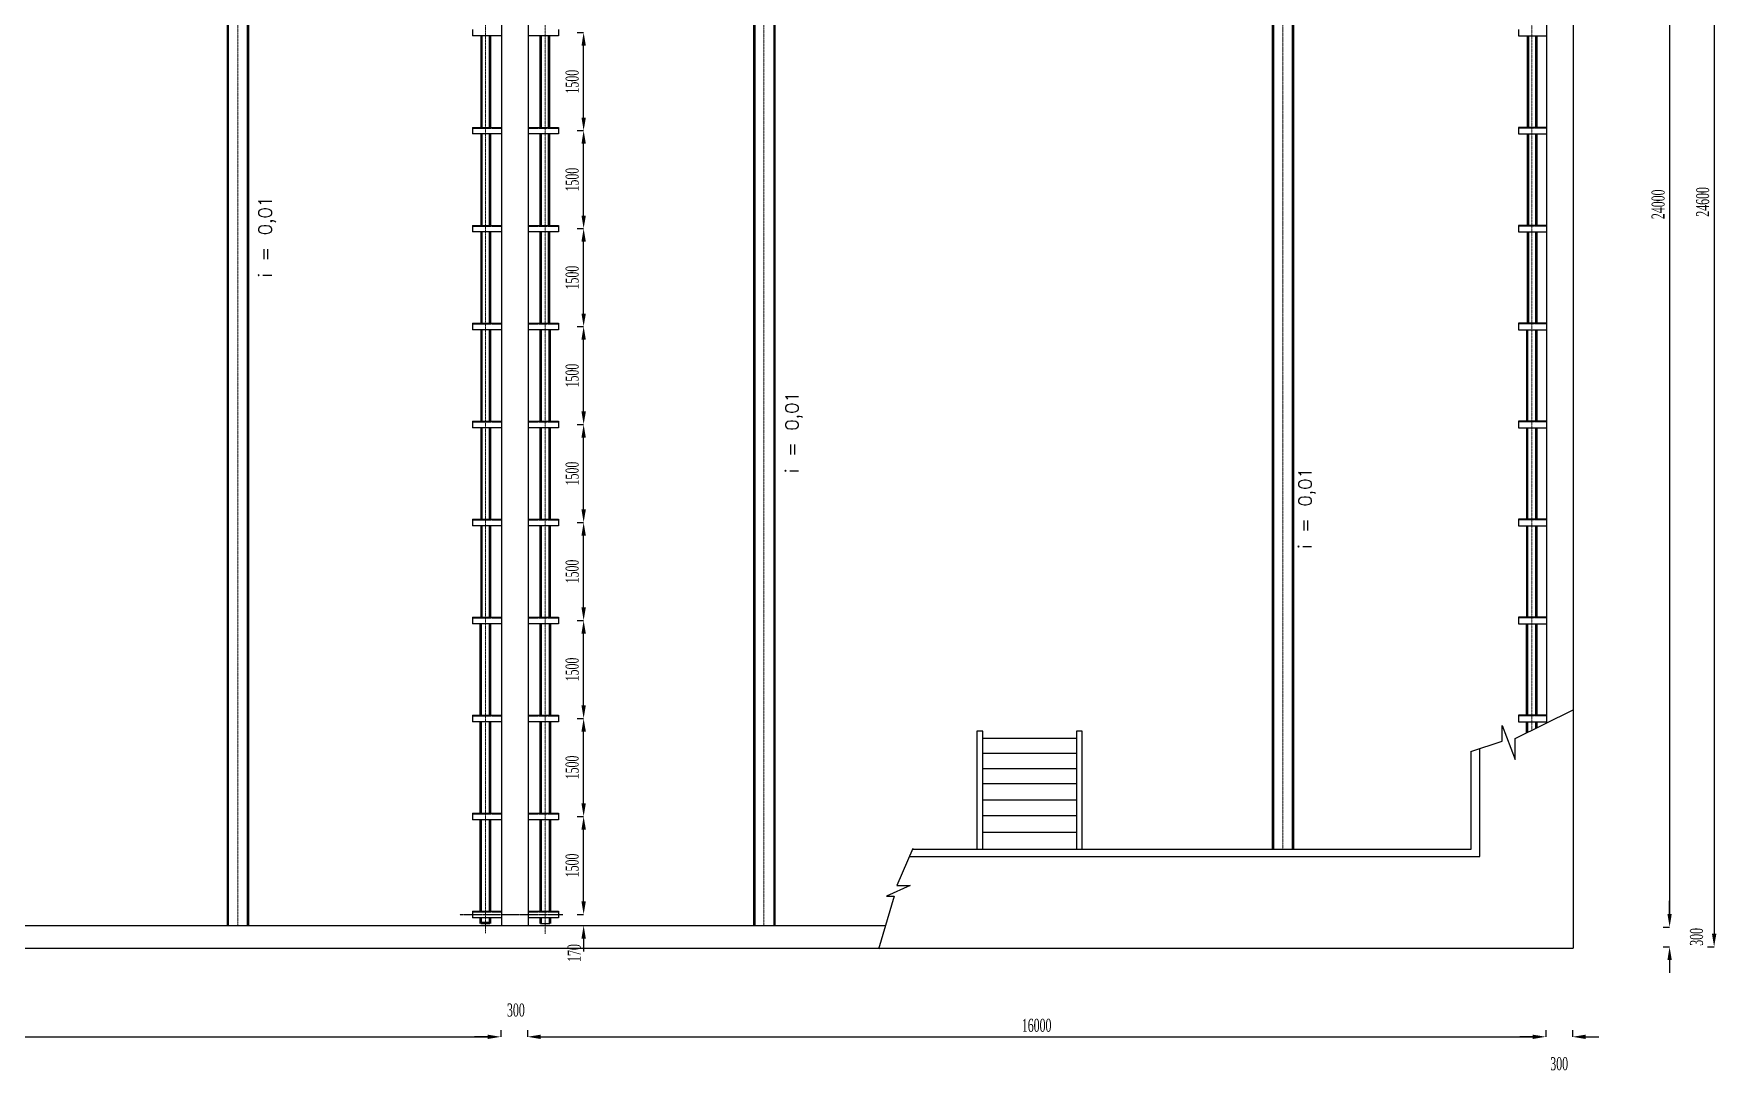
# Model space of a CAD drawing. Header units: millimetres. Extents: x -702765 to 835888, y -645289 to 262.
# Drawn here: x 552862 to 578626, y -388345 to -372442 of the extents above; entities that cross this region are included whole.
import ezdxf
from ezdxf.enums import TextEntityAlignment as Align

# ---------------------------------------------------------------- set-up
doc = ezdxf.new("R2010")
doc.units = ezdxf.units.MM
doc.header["$LTSCALE"] = 0.01
doc.linetypes.add('CENTER', pattern=[2, 1.25, -0.25, 0.25, -0.25])
doc.linetypes.add('HIDDEN', pattern=[9.525, 6.35, -3.175])
doc.layers.add('duong tam', color=6, linetype='CENTER', lineweight=9)
doc.layers.add('HACTH', color=9, linetype='Continuous')
doc.styles.get("Standard").update_dxf_attribs({"font": 'txt.shx', "width": 0.85})
doc.styles.add('TUYEN', font='vntimeh.shx', dxfattribs={"width": 0.6, "height": 200})
doc.dimstyles.new('D2', dxfattribs={"dimtxt": 200, "dimasz": 300, "dimexe": 0.18, "dimexo": 6.25, "dimgap": 50, "dimtad": 1, "dimdec": 0, "dimzin": 12, "dimdsep": 46, "dimtxsty": 'TUYEN', "dimcen": 0.09, "dimdle": 80, "dimclrd": 1, "dimclre": 1, "dimclrt": 2, "dimadec": 0, "dimazin": 0, "dimtfac": 0.000899191, "dimtdec": 0, "dimtofl": 0, "dimtmove": 2, "dimatfit": 3, "dimfxl": 0, "dimtolj": 1, "dimtzin": 12, "dimarcsym": 0})

# ---------------------------------------------------------------- blocks, each defined once
blk = doc.blocks.new('*D312')
at = {"layer": 'Defpoints', "color": 0, "linetype": 'Continuous'}
for p in [(544423, -386825), (560014, -386825), (560014, -387801)]:
    blk.add_point(p, dxfattribs=at)
at = {"layer": 'HACTH', "color": 1, "linetype": 'ByBlock', "lineweight": -2}
for p, q in [((544423, -387701), (544423, -387801)), ((560014, -387701), (560014, -387801)), ((544623, -387801), (559814, -387801))]:
    blk.add_line(p, q, dxfattribs=at)
at = {"layer": 'HACTH', "color": 1, "linetype": 'Continuous'}
for points in [[(544623, -387768), (544623, -387834), (544423, -387801)], [(559814, -387768), (559814, -387834), (560014, -387801)]]:
    blk.add_solid(points, dxfattribs=at)
at = {"layer": 'HACTH', "color": 2, "linetype": 'Continuous', "insert": (552219, -387626), "char_height": 200, "attachment_point": 5, "style": 'TUYEN'}
blk.add_mtext('\\A1;16000', dxfattribs=at)
blk = doc.blocks.new('*D313')
at = {"layer": 'Defpoints', "color": 0, "linetype": 'Continuous'}
for p in [(560014, -386825), (560424, -386825), (560424, -387801)]:
    blk.add_point(p, dxfattribs=at)
at = {"layer": 'HACTH', "color": 1, "linetype": 'ByBlock', "lineweight": -2}
for p, q in [((560014, -387701), (560014, -387801)), ((560424, -387701), (560424, -387801)), ((559814, -387801), (559614, -387801)), ((560624, -387801), (560824, -387801))]:
    blk.add_line(p, q, dxfattribs=at)
at = {"layer": 'HACTH', "color": 1, "linetype": 'Continuous'}
for points in [[(559814, -387768), (559814, -387834), (560014, -387801)], [(560624, -387768), (560624, -387834), (560424, -387801)]]:
    blk.add_solid(points, dxfattribs=at)
at = {"layer": 'HACTH', "color": 2, "linetype": 'Continuous', "insert": (560246, -387392), "char_height": 200, "attachment_point": 5, "style": 'TUYEN'}
blk.add_mtext('\\A1;300', dxfattribs=at)
blk = doc.blocks.new('*D314')
at = {"layer": 'Defpoints', "color": 0, "linetype": 'Continuous'}
for p in [(560424, -386825), (576015, -386825), (576015, -387801)]:
    blk.add_point(p, dxfattribs=at)
at = {"layer": 'HACTH', "color": 1, "linetype": 'ByBlock', "lineweight": -2}
for p, q in [((560424, -387701), (560424, -387801)), ((576015, -387701), (576015, -387801)), ((560624, -387801), (575815, -387801))]:
    blk.add_line(p, q, dxfattribs=at)
at = {"layer": 'HACTH', "color": 1, "linetype": 'Continuous'}
for points in [[(560624, -387768), (560624, -387834), (560424, -387801)], [(575815, -387768), (575815, -387834), (576015, -387801)]]:
    blk.add_solid(points, dxfattribs=at)
at = {"layer": 'HACTH', "color": 2, "linetype": 'Continuous', "insert": (568219, -387626), "char_height": 200, "attachment_point": 5, "style": 'TUYEN'}
blk.add_mtext('\\A1;16000', dxfattribs=at)
blk = doc.blocks.new('*D315')
at = {"layer": 'Defpoints', "color": 0, "linetype": 'Continuous'}
for p in [(576015, -386825), (576424, -386825), (576424, -387801)]:
    blk.add_point(p, dxfattribs=at)
at = {"layer": 'HACTH', "color": 1, "linetype": 'ByBlock', "lineweight": -2}
for p, q in [((576015, -387701), (576015, -387801)), ((576424, -387701), (576424, -387801)), ((575815, -387801), (575615, -387801)), ((576624, -387801), (576824, -387801))]:
    blk.add_line(p, q, dxfattribs=at)
at = {"layer": 'HACTH', "color": 1, "linetype": 'Continuous'}
for points in [[(575815, -387768), (575815, -387834), (576015, -387801)], [(576624, -387768), (576624, -387834), (576424, -387801)]]:
    blk.add_solid(points, dxfattribs=at)
at = {"layer": 'HACTH', "color": 2, "linetype": 'Continuous', "insert": (576220, -388214), "char_height": 200, "attachment_point": 5, "style": 'TUYEN'}
blk.add_mtext('\\A1;300', dxfattribs=at)
blk = doc.blocks.new('*D317')
at = {"layer": 'Defpoints', "color": 0, "linetype": 'Continuous'}
for p in [(577450, -363991), (576924, -386120), (577910, -386120)]:
    blk.add_point(p, dxfattribs=at)
at = {"layer": 'HACTH', "color": 1, "linetype": 'ByBlock', "lineweight": -2}
for p, q in [((577810, -363991), (577910, -363991)), ((577910, -364191), (577910, -385920)), ((577810, -386120), (577910, -386120))]:
    blk.add_line(p, q, dxfattribs=at)
at = {"layer": 'HACTH', "color": 1, "linetype": 'Continuous'}
for points in [[(577877, -364191), (577943, -364191), (577910, -363991)], [(577877, -385920), (577943, -385920), (577910, -386120)]]:
    blk.add_solid(points, dxfattribs=at)
at = {"layer": 'HACTH', "color": 2, "linetype": 'Continuous', "insert": (577735, -375055), "char_height": 200, "attachment_point": 5, "rotation": 90, "style": 'TUYEN'}
blk.add_mtext('\\A1;24000', dxfattribs=at)
blk = doc.blocks.new('*D318')
at = {"layer": 'Defpoints', "color": 0, "linetype": 'Continuous'}
for p in [(576924, -386120), (576924, -386423), (577910, -386423)]:
    blk.add_point(p, dxfattribs=at)
at = {"layer": 'HACTH', "color": 1, "linetype": 'ByBlock', "lineweight": -2}
for p, q in [((577910, -385920), (577910, -385720)), ((577810, -386120), (577910, -386120)), ((577810, -386423), (577910, -386423)), ((577910, -386623), (577910, -386823))]:
    blk.add_line(p, q, dxfattribs=at)
at = {"layer": 'HACTH', "color": 1, "linetype": 'Continuous'}
for points in [[(577877, -385920), (577943, -385920), (577910, -386120)], [(577877, -386623), (577943, -386623), (577910, -386423)]]:
    blk.add_solid(points, dxfattribs=at)
at = {"layer": 'HACTH', "color": 2, "linetype": 'Continuous', "insert": (578323, -386271), "char_height": 200, "attachment_point": 5, "rotation": 90, "style": 'TUYEN'}
blk.add_mtext('\\A1;300', dxfattribs=at)
blk = doc.blocks.new('*D319')
at = {"layer": 'Defpoints', "color": 0, "linetype": 'Continuous'}
for p in [(577430, -363613), (577000, -386423), (578592, -386423)]:
    blk.add_point(p, dxfattribs=at)
at = {"layer": 'HACTH', "color": 1, "linetype": 'ByBlock', "lineweight": -2}
for p, q in [((578492, -363613), (578593, -363613)), ((578592, -363813), (578592, -386223)), ((578492, -386423), (578593, -386423))]:
    blk.add_line(p, q, dxfattribs=at)
at = {"layer": 'HACTH', "color": 1, "linetype": 'Continuous'}
for points in [[(578559, -363813), (578626, -363813), (578592, -363613)], [(578559, -386223), (578626, -386223), (578592, -386423)]]:
    blk.add_solid(points, dxfattribs=at)
at = {"layer": 'HACTH', "color": 2, "linetype": 'Continuous', "insert": (578417, -375018), "char_height": 200, "attachment_point": 5, "rotation": 90, "style": 'TUYEN'}
blk.add_mtext('\\A1;24600', dxfattribs=at)
blk = doc.blocks.new('*D320')
at = {"layer": 'Defpoints', "color": 0, "linetype": 'Continuous'}
for p in [(560896, -385927), (561283, -385927), (560692, -386097)]:
    blk.add_point(p, dxfattribs=at)
at = {"layer": 'HACTH', "color": 1, "linetype": 'ByBlock', "lineweight": -2}
for p, q in [((561283, -385727), (561283, -385527)), ((561183, -385927), (561283, -385927)), ((561183, -386097), (561283, -386097)), ((561283, -386297), (561283, -386497))]:
    blk.add_line(p, q, dxfattribs=at)
at = {"layer": 'HACTH', "color": 1, "linetype": 'Continuous'}
for points in [[(561250, -385727), (561317, -385727), (561283, -385927)], [(561250, -386297), (561317, -386297), (561283, -386097)]]:
    blk.add_solid(points, dxfattribs=at)
at = {"layer": 'HACTH', "color": 2, "linetype": 'Continuous', "insert": (561139, -386518), "char_height": 200, "attachment_point": 5, "rotation": 90, "style": 'TUYEN'}
blk.add_mtext('\\A1;170', dxfattribs=at)
blk = doc.blocks.new('*D321')
at = {"layer": 'Defpoints', "color": 0, "linetype": 'Continuous'}
for p in [(560896, -384427), (561283, -384427), (560896, -385927)]:
    blk.add_point(p, dxfattribs=at)
at = {"layer": 'HACTH', "color": 1, "linetype": 'ByBlock', "lineweight": -2}
for p, q in [((561183, -384427), (561283, -384427)), ((561283, -385727), (561283, -384627)), ((561183, -385927), (561283, -385927))]:
    blk.add_line(p, q, dxfattribs=at)
at = {"layer": 'HACTH', "color": 1, "linetype": 'Continuous'}
for points in [[(561250, -384627), (561317, -384627), (561283, -384427)], [(561250, -385727), (561317, -385727), (561283, -385927)]]:
    blk.add_solid(points, dxfattribs=at)
at = {"layer": 'HACTH', "color": 2, "linetype": 'Continuous', "insert": (561108, -385177), "char_height": 200, "attachment_point": 5, "rotation": 90, "style": 'TUYEN'}
blk.add_mtext('\\A1;1500', dxfattribs=at)
blk = doc.blocks.new('*D322')
at = {"layer": 'Defpoints', "color": 0, "linetype": 'Continuous'}
for p in [(560896, -382927), (561283, -382927), (560896, -384427)]:
    blk.add_point(p, dxfattribs=at)
at = {"layer": 'HACTH', "color": 1, "linetype": 'ByBlock', "lineweight": -2}
for p, q in [((561183, -382927), (561283, -382927)), ((561283, -384227), (561283, -383127)), ((561183, -384427), (561283, -384427))]:
    blk.add_line(p, q, dxfattribs=at)
at = {"layer": 'HACTH', "color": 1, "linetype": 'Continuous'}
for points in [[(561250, -383127), (561317, -383127), (561283, -382927)], [(561250, -384227), (561317, -384227), (561283, -384427)]]:
    blk.add_solid(points, dxfattribs=at)
at = {"layer": 'HACTH', "color": 2, "linetype": 'Continuous', "insert": (561108, -383677), "char_height": 200, "attachment_point": 5, "rotation": 90, "style": 'TUYEN'}
blk.add_mtext('\\A1;1500', dxfattribs=at)
blk = doc.blocks.new('*D323')
at = {"layer": 'Defpoints', "color": 0, "linetype": 'Continuous'}
for p in [(560896, -382927), (561283, -382927), (560896, -384427)]:
    blk.add_point(p, dxfattribs=at)
at = {"layer": 'HACTH', "color": 1, "linetype": 'ByBlock', "lineweight": -2}
for p, q in [((561183, -382927), (561283, -382927)), ((561283, -384227), (561283, -383127)), ((561183, -384427), (561283, -384427))]:
    blk.add_line(p, q, dxfattribs=at)
at = {"layer": 'HACTH', "color": 1, "linetype": 'Continuous'}
for points in [[(561250, -383127), (561317, -383127), (561283, -382927)], [(561250, -384227), (561317, -384227), (561283, -384427)]]:
    blk.add_solid(points, dxfattribs=at)
at = {"layer": 'HACTH', "color": 2, "linetype": 'Continuous', "insert": (561108, -383677), "char_height": 200, "attachment_point": 5, "rotation": 90, "style": 'TUYEN'}
blk.add_mtext('\\A1;1500', dxfattribs=at)
blk = doc.blocks.new('*D324')
at = {"layer": 'Defpoints', "color": 0, "linetype": 'Continuous'}
for p in [(560896, -381427), (561283, -381427), (560896, -382927)]:
    blk.add_point(p, dxfattribs=at)
at = {"layer": 'HACTH', "color": 1, "linetype": 'ByBlock', "lineweight": -2}
for p, q in [((561183, -381427), (561283, -381427)), ((561283, -382727), (561283, -381627)), ((561183, -382927), (561283, -382927))]:
    blk.add_line(p, q, dxfattribs=at)
at = {"layer": 'HACTH', "color": 1, "linetype": 'Continuous'}
for points in [[(561250, -381627), (561317, -381627), (561283, -381427)], [(561250, -382727), (561317, -382727), (561283, -382927)]]:
    blk.add_solid(points, dxfattribs=at)
at = {"layer": 'HACTH', "color": 2, "linetype": 'Continuous', "insert": (561108, -382177), "char_height": 200, "attachment_point": 5, "rotation": 90, "style": 'TUYEN'}
blk.add_mtext('\\A1;1500', dxfattribs=at)
blk = doc.blocks.new('*D325')
at = {"layer": 'Defpoints', "color": 0, "linetype": 'Continuous'}
for p in [(560896, -379927), (561283, -379927), (560896, -381427)]:
    blk.add_point(p, dxfattribs=at)
at = {"layer": 'HACTH', "color": 1, "linetype": 'ByBlock', "lineweight": -2}
for p, q in [((561183, -379927), (561283, -379927)), ((561283, -381227), (561283, -380127)), ((561183, -381427), (561283, -381427))]:
    blk.add_line(p, q, dxfattribs=at)
at = {"layer": 'HACTH', "color": 1, "linetype": 'Continuous'}
for points in [[(561250, -380127), (561317, -380127), (561283, -379927)], [(561250, -381227), (561317, -381227), (561283, -381427)]]:
    blk.add_solid(points, dxfattribs=at)
at = {"layer": 'HACTH', "color": 2, "linetype": 'Continuous', "insert": (561108, -380677), "char_height": 200, "attachment_point": 5, "rotation": 90, "style": 'TUYEN'}
blk.add_mtext('\\A1;1500', dxfattribs=at)
blk = doc.blocks.new('*D326')
at = {"layer": 'Defpoints', "color": 0, "linetype": 'Continuous'}
for p in [(560896, -378427), (561283, -378427), (560896, -379927)]:
    blk.add_point(p, dxfattribs=at)
at = {"layer": 'HACTH', "color": 1, "linetype": 'ByBlock', "lineweight": -2}
for p, q in [((561183, -378427), (561283, -378427)), ((561283, -379727), (561283, -378627)), ((561183, -379927), (561283, -379927))]:
    blk.add_line(p, q, dxfattribs=at)
at = {"layer": 'HACTH', "color": 1, "linetype": 'Continuous'}
for points in [[(561250, -378627), (561317, -378627), (561283, -378427)], [(561250, -379727), (561317, -379727), (561283, -379927)]]:
    blk.add_solid(points, dxfattribs=at)
at = {"layer": 'HACTH', "color": 2, "linetype": 'Continuous', "insert": (561108, -379177), "char_height": 200, "attachment_point": 5, "rotation": 90, "style": 'TUYEN'}
blk.add_mtext('\\A1;1500', dxfattribs=at)
blk = doc.blocks.new('*D327')
at = {"layer": 'Defpoints', "color": 0, "linetype": 'Continuous'}
for p in [(560896, -376927), (561283, -376927), (560896, -378427)]:
    blk.add_point(p, dxfattribs=at)
at = {"layer": 'HACTH', "color": 1, "linetype": 'ByBlock', "lineweight": -2}
for p, q in [((561183, -376927), (561283, -376927)), ((561283, -378227), (561283, -377127)), ((561183, -378427), (561283, -378427))]:
    blk.add_line(p, q, dxfattribs=at)
at = {"layer": 'HACTH', "color": 1, "linetype": 'Continuous'}
for points in [[(561250, -377127), (561317, -377127), (561283, -376927)], [(561250, -378227), (561317, -378227), (561283, -378427)]]:
    blk.add_solid(points, dxfattribs=at)
at = {"layer": 'HACTH', "color": 2, "linetype": 'Continuous', "insert": (561108, -377677), "char_height": 200, "attachment_point": 5, "rotation": 90, "style": 'TUYEN'}
blk.add_mtext('\\A1;1500', dxfattribs=at)
blk = doc.blocks.new('*D328')
at = {"layer": 'Defpoints', "color": 0, "linetype": 'Continuous'}
for p in [(560896, -375427), (561283, -375427), (560896, -376927)]:
    blk.add_point(p, dxfattribs=at)
at = {"layer": 'HACTH', "color": 1, "linetype": 'ByBlock', "lineweight": -2}
for p, q in [((561183, -375427), (561283, -375427)), ((561283, -376727), (561283, -375627)), ((561183, -376927), (561283, -376927))]:
    blk.add_line(p, q, dxfattribs=at)
at = {"layer": 'HACTH', "color": 1, "linetype": 'Continuous'}
for points in [[(561250, -375627), (561317, -375627), (561283, -375427)], [(561250, -376727), (561317, -376727), (561283, -376927)]]:
    blk.add_solid(points, dxfattribs=at)
at = {"layer": 'HACTH', "color": 2, "linetype": 'Continuous', "insert": (561108, -376177), "char_height": 200, "attachment_point": 5, "rotation": 90, "style": 'TUYEN'}
blk.add_mtext('\\A1;1500', dxfattribs=at)
blk = doc.blocks.new('*D329')
at = {"layer": 'Defpoints', "color": 0, "linetype": 'Continuous'}
for p in [(560896, -373927), (561283, -373927), (560896, -375427)]:
    blk.add_point(p, dxfattribs=at)
at = {"layer": 'HACTH', "color": 1, "linetype": 'ByBlock', "lineweight": -2}
for p, q in [((561183, -373927), (561283, -373927)), ((561283, -375227), (561283, -374127)), ((561183, -375427), (561283, -375427))]:
    blk.add_line(p, q, dxfattribs=at)
at = {"layer": 'HACTH', "color": 1, "linetype": 'Continuous'}
for points in [[(561250, -374127), (561317, -374127), (561283, -373927)], [(561250, -375227), (561317, -375227), (561283, -375427)]]:
    blk.add_solid(points, dxfattribs=at)
at = {"layer": 'HACTH', "color": 2, "linetype": 'Continuous', "insert": (561108, -374677), "char_height": 200, "attachment_point": 5, "rotation": 90, "style": 'TUYEN'}
blk.add_mtext('\\A1;1500', dxfattribs=at)
blk = doc.blocks.new('*D330')
at = {"layer": 'Defpoints', "color": 0, "linetype": 'Continuous'}
for p in [(560896, -372427), (561283, -372427), (560896, -373927)]:
    blk.add_point(p, dxfattribs=at)
at = {"layer": 'HACTH', "color": 1, "linetype": 'ByBlock', "lineweight": -2}
for p, q in [((561183, -372427), (561283, -372427)), ((561283, -373727), (561283, -372627)), ((561183, -373927), (561283, -373927))]:
    blk.add_line(p, q, dxfattribs=at)
at = {"layer": 'HACTH', "color": 1, "linetype": 'Continuous'}
for points in [[(561250, -372627), (561317, -372627), (561283, -372427)], [(561250, -373727), (561317, -373727), (561283, -373927)]]:
    blk.add_solid(points, dxfattribs=at)
at = {"layer": 'HACTH', "color": 2, "linetype": 'Continuous', "insert": (561108, -373177), "char_height": 200, "attachment_point": 5, "rotation": 90, "style": 'TUYEN'}
blk.add_mtext('\\A1;1500', dxfattribs=at)

msp = doc.modelspace()

# ---------------------------------------------------------------- linework, layer by layer
for p, q in [((576433.8, -363614.1), (576433.8, -386445.5)), ((560024.9, -363983.3), (560024.9, -386097.3)), ((560433.8, -363983.3), (560433.8, -386097.3)), ((576022.9, -367310.1), (576022.9, -382999.1)), ((559579.5, -372377.3), (559579.5, -372477.3)), ((560024.9, -372477.3), (559579.5, -372477.3)), ((560896.1, -372477.3), (560433.8, -372477.3)), ((560896.1, -372377.3), (560896.1, -372477.3)), ((575596.1, -372377.3), (575596.1, -372477.3)), ((575596.1, -372477.3), (576022.9, -372477.3)), ((559579.5, -373877.3), (560024.9, -373877.3)), ((559579.5, -373877.3), (559579.5, -373977.3)), ((560024.9, -373977.3), (559579.5, -373977.3)), ((560433.8, -373877.3), (560896.1, -373877.3)), ((560896.1, -373977.3), (560433.8, -373977.3)), ((560896.1, -373877.3), (560896.1, -373977.3)), ((576022.9, -373877.3), (575596.1, -373877.3)), ((575596.1, -373877.3), (575596.1, -373977.3)), ((575596.1, -373977.3), (576022.9, -373977.3)), ((559579.5, -375377.3), (560024.9, -375377.3)), ((559579.5, -375377.3), (559579.5, -375477.3)), ((560024.9, -375477.3), (559579.5, -375477.3)), ((560433.8, -375377.3), (560896.1, -375377.3)), ((560896.1, -375477.3), (560433.8, -375477.3)), ((560896.1, -375377.3), (560896.1, -375477.3)), ((576022.9, -375377.3), (575596.1, -375377.3)), ((575596.1, -375377.3), (575596.1, -375477.3)), ((575596.1, -375477.3), (576022.9, -375477.3)), ((559579.5, -376877.3), (560024.9, -376877.3)), ((559579.5, -376877.3), (559579.5, -376977.3)), ((560433.8, -376877.3), (560896.1, -376877.3)), ((560896.1, -376877.3), (560896.1, -376977.3)), ((576022.9, -376877.3), (575596.1, -376877.3)), ((575596.1, -376877.3), (575596.1, -376977.3)), ((560024.9, -376977.3), (559579.5, -376977.3)), ((560896.1, -376977.3), (560433.8, -376977.3)), ((575596.1, -376977.3), (576022.9, -376977.3)), ((559579.5, -378377.3), (560024.9, -378377.3)), ((559579.5, -378377.3), (559579.5, -378477.3)), ((560433.8, -378377.3), (560896.1, -378377.3)), ((560896.1, -378377.3), (560896.1, -378477.3)), ((576022.9, -378377.3), (575596.1, -378377.3)), ((575596.1, -378377.3), (575596.1, -378477.3)), ((560024.9, -378477.3), (559579.5, -378477.3)), ((560896.1, -378477.3), (560433.8, -378477.3)), ((575596.1, -378477.3), (576022.9, -378477.3)), ((559579.5, -379877.3), (560024.9, -379877.3)), ((559579.5, -379877.3), (559579.5, -379977.3)), ((560024.9, -379977.3), (559579.5, -379977.3)), ((560433.8, -379877.3), (560896.1, -379877.3)), ((560896.1, -379977.3), (560433.8, -379977.3)), ((560896.1, -379877.3), (560896.1, -379977.3)), ((576022.9, -379877.3), (575596.1, -379877.3)), ((575596.1, -379877.3), (575596.1, -379977.3)), ((575596.1, -379977.3), (576022.9, -379977.3)), ((559579.5, -381377.3), (560024.9, -381377.3)), ((559579.5, -381377.3), (559579.5, -381477.3)), ((560024.9, -381477.3), (559579.5, -381477.3)), ((560433.8, -381377.3), (560896.1, -381377.3)), ((560896.1, -381477.3), (560433.8, -381477.3)), ((560896.1, -381377.3), (560896.1, -381477.3)), ((576022.9, -381377.3), (575596.1, -381377.3)), ((575596.1, -381377.3), (575596.1, -381477.3)), ((575596.1, -381477.3), (576022.9, -381477.3)), ((575543.5, -383235.3), (576433.8, -382796.6)), ((559579.5, -382877.3), (560024.9, -382877.3)), ((559579.5, -382877.3), (559579.5, -382977.3)), ((560024.9, -382977.3), (559579.5, -382977.3)), ((560433.8, -382877.3), (560896.1, -382877.3)), ((560896.1, -382977.3), (560433.8, -382977.3)), ((560896.1, -382877.3), (560896.1, -382977.3)), ((575344, -383275.2), (575344, -383035.9)), ((575344, -383035.9), (575543.5, -383554.3)), ((575596.1, -382877.3), (575596.1, -382977.3)), ((576022.9, -382877.3), (575596.1, -382877.3)), ((575596.1, -382977.3), (576022.9, -382977.3)), ((567302, -383122.7), (567302, -384926.3)), ((567393.4, -383122.7), (567302, -383122.7)), ((567393.4, -384921.6), (567393.4, -383122.7)), ((568826.7, -383232.3), (567393.4, -383232.3)), ((568826.7, -383122.7), (568826.7, -384921.6)), ((568918.2, -383122.7), (568826.7, -383122.7)), ((568918.2, -384926.3), (568918.2, -383122.7)), ((574865.2, -383434.7), (575344, -383275.2)), ((575543.5, -383554.3), (575543.5, -383235.3)), ((568826.7, -383465), (567393.4, -383465)), ((574869.4, -384926.3), (574871.8, -383432.4)), ((575006.2, -385040.6), (575006.2, -383387.7)), ((568826.7, -383697.2), (567393.4, -383697.2)), ((568826.7, -383929.9), (567393.4, -383929.9)), ((559579.5, -384377.3), (560024.9, -384377.3)), ((559579.5, -384377.3), (559579.5, -384477.3)), ((560433.8, -384377.3), (560896.1, -384377.3)), ((560896.1, -384377.3), (560896.1, -384477.3)), ((568826.7, -384178.4), (567393.4, -384178.4)), ((560024.9, -384477.3), (559579.5, -384477.3)), ((560896.1, -384477.3), (560433.8, -384477.3)), ((568823.8, -384417.3), (567393.4, -384417.3)), ((568826.7, -384674.9), (567393.6, -384674.9)), ((566323.7, -384915.6), (566080.2, -385483.4)), ((566270.1, -385040.6), (575006.2, -385040.6)), ((566319.1, -384926.3), (574869.4, -384926.3)), ((566039.6, -385645.6), (565796.1, -386456.7)), ((566283.1, -385483.4), (565917.8, -385645.6)), ((565917.8, -385645.6), (566039.6, -385645.6)), ((566080.2, -385483.4), (566283.1, -385483.4)), ((559579.5, -385877.3), (559579.5, -385977.3)), ((559579.5, -385877.3), (560024.9, -385877.3)), ((560433.8, -385877.3), (560896.1, -385877.3)), ((560896.1, -385877.3), (560896.1, -385977.3)), ((549444.4, -386097.3), (558009.7, -386097.3)), ((558006.5, -386097.3), (560022.9, -386097.3)), ((560024.9, -385977.3), (559579.5, -385977.3)), ((560024.2, -386097.3), (565904, -386097.3)), ((560896.1, -385977.3), (560433.8, -385977.3)), ((549444.4, -386445.5), (560789.4, -386445.5)), ((559608.4, -386445.5), (576433.8, -386445.5))]:
    msp.add_line(p, q)
at = {"linetype": 'HIDDEN', "ltscale": 0.2}
for p, q in [((559579.5, -373887.3), (560024.9, -373887.3)), ((560433.8, -373887.3), (560896.1, -373887.3)), ((576022.9, -373887.3), (575596.1, -373887.3)), ((559579.5, -375387.3), (560024.9, -375387.3)), ((560433.8, -375387.3), (560896.1, -375387.3)), ((576022.9, -375387.3), (575596.1, -375387.3)), ((559579.5, -376887.3), (560024.9, -376887.3)), ((560433.8, -376887.3), (560896.1, -376887.3)), ((576022.9, -376887.3), (575596.1, -376887.3)), ((559579.5, -378387.3), (560024.9, -378387.3)), ((560433.8, -378387.3), (560896.1, -378387.3)), ((576022.9, -378387.3), (575596.1, -378387.3)), ((559579.5, -379887.3), (560024.9, -379887.3)), ((560433.8, -379887.3), (560896.1, -379887.3)), ((576022.9, -379887.3), (575596.1, -379887.3)), ((559579.5, -381387.3), (560024.9, -381387.3)), ((560433.8, -381387.3), (560896.1, -381387.3)), ((576022.9, -381387.3), (575596.1, -381387.3)), ((559579.5, -382887.3), (560024.9, -382887.3)), ((560433.8, -382887.3), (560896.1, -382887.3)), ((559579.5, -384387.3), (560024.9, -384387.3)), ((560433.8, -384387.3), (560896.1, -384387.3)), ((559579.5, -385887.3), (560024.9, -385887.3)), ((560433.8, -385887.3), (560896.1, -385887.3))]:
    msp.add_line(p, q, dxfattribs=at)
at = {"linetype": 'HIDDEN', "ltscale": 0.5}
msp.add_line((576022.9, -382887.3), (575596.1, -382887.3), dxfattribs=at)
at = {"color": 3, "linetype": 'CENTER'}
msp.add_line((559387, -385927.3), (560962.3, -385927.3), dxfattribs=at)
at = {"linetype": 'HIDDEN', "ltscale": 300, "const_width": 40}
for points in [[(555835.8, -363983.3), (555835.8, -386097.3)], [(556142.4, -363983.3), (556142.4, -386097.3)], [(563895.2, -363983.3), (563895.2, -386097.3)], [(564205.1, -363983.3), (564205.1, -386097.3)], [(571835.8, -365132.5), (571835.8, -384926.3)], [(572142.4, -365132.5), (572142.4, -384926.3)]]:
    msp.add_lwpolyline(points, dxfattribs=at)
for points, const_width in [([(559719, -372477.3), (559719, -373877.3)], 40), ([(559850.9, -372477.3), (559850.9, -373877.3)], 40), ([(560624.1, -372477.3), (560624.1, -373877.3)], 40), ([(560752.3, -372477.3), (560752.3, -373877.3)], 40), ([(575739.9, -372477.3), (575739.9, -373877.3)], 40), ([(575868.1, -372477.3), (575868.1, -373877.3)], 40), ([(559719, -373977.3), (559719, -375377.3)], 40), ([(559850.9, -373977.3), (559850.9, -375377.3)], 40), ([(560624.1, -373977.3), (560624.1, -375377.3)], 40), ([(560752.3, -373977.3), (560752.3, -375377.3)], 40), ([(575739.9, -373977.3), (575739.9, -375377.3)], 40), ([(575868.1, -373977.3), (575868.1, -375377.3)], 40), ([(559719, -375477.3), (559719, -376877.3)], 40), ([(559850.9, -375477.3), (559850.9, -376877.3)], 40), ([(560624.1, -375477.3), (560624.1, -376877.3)], 40), ([(560752.3, -375477.3), (560752.3, -376877.3)], 40), ([(575739.9, -375477.3), (575739.9, -376877.3)], 40), ([(575868.1, -375477.3), (575868.1, -376877.3)], 40), ([(559719, -376977.3), (559719, -378377.3)], 40), ([(559850.9, -376977.3), (559850.9, -378377.3)], 40), ([(560624.1, -376977.3), (560624.1, -378377.3)], 40), ([(560762.6, -376977.3), (560762.6, -378377.3)], 40), ([(575729.6, -376977.3), (575729.6, -378377.3)], 40), ([(575868.1, -376977.3), (575868.1, -378377.3)], 40), ([(559719, -378477.3), (559719, -379877.3)], 40), ([(559850.9, -378477.3), (559850.9, -379877.3)], 40), ([(560624.1, -378477.3), (560624.1, -379877.3)], 40), ([(560762.6, -378477.3), (560762.6, -379877.3)], 40), ([(575729.6, -378477.3), (575729.6, -379877.3)], 40), ([(575868.1, -378477.3), (575868.1, -379877.3)], 40), ([(559719, -379977.3), (559719, -381377.3)], 40), ([(559850.9, -379977.3), (559850.9, -381377.3)], 40), ([(560624.1, -379977.3), (560624.1, -381377.3)], 40), ([(560762.6, -379977.3), (560762.6, -381377.3)], 40), ([(575729.6, -379977.3), (575729.6, -381377.3)], 40), ([(575868.1, -379977.3), (575868.1, -381377.3)], 40), ([(559707, -381477.3), (559707, -382877.3)], 40), ([(559850.9, -381477.3), (559850.9, -382877.3)], 40), ([(560624.1, -381477.3), (560624.1, -382877.3)], 40), ([(560766.8, -381477.3), (560766.8, -382877.3)], 40), ([(575725.4, -381477.3), (575725.4, -382877.3)], 40), ([(575868.1, -381477.3), (575868.1, -382877.3)], 40), ([(559707, -382977.3), (559707, -384377.3)], 40), ([(559850.9, -382977.3), (559850.9, -384377.3)], 40), ([(560624.1, -382977.3), (560624.1, -384377.3)], 40), ([(560766.8, -382977.3), (560766.8, -384377.3)], 40), ([(559707, -384477.3), (559707, -385877.3)], 40), ([(559850.9, -384477.3), (559850.9, -385877.3)], 40), ([(560624.1, -384477.3), (560624.1, -385877.3)], 40), ([(560766.8, -384477.3), (560766.8, -385877.3)], 40), ([(559707, -385977.3), (559707, -386067.3)], 40), ([(559707, -386057.3), (559850.9, -386057.3)], 40), ([(559850.9, -385977.3), (559850.9, -386067.3)], 40), ([(560624.1, -385977.3), (560624.1, -386067.3)], 40), ([(560618.1, -386067.3), (560766.8, -386067.3)], 20), ([(560766.8, -385977.3), (560766.8, -386067.3)], 40)]:
    msp.add_lwpolyline(points, dxfattribs=dict(const_width=const_width))
at = {"color": 1}
for points in [[(556465.4, -374721.4, 0, 0, 0), (556465.4, -373849, 50, 0, 0), (556465.4, -373682.8, 0, 0, 0)], [(564530.5, -377712.6, 0, 0, 0), (564530.5, -376840.1, 50, 0, 0), (564530.5, -376674, 0, 0, 0)], [(572387.6, -378875.8, 0, 0, 0), (572387.6, -378003.4, 50, 0, 0), (572387.6, -377837.2, 0, 0, 0)]]:
    msp.add_lwpolyline(points, format="xyseb", dxfattribs=at)
at = {"linetype": 'HIDDEN', "ltscale": 2, "const_width": 40}
for points in [[(575725.4, -382977.3), (575725.4, -383145.7)], [(575868.1, -382977.3), (575868.1, -383075.4)]]:
    msp.add_lwpolyline(points, dxfattribs=at)
at = {"layer": 'duong tam', "ltscale": 200}
for p, q in [((555990.3, -363514.1), (555990.3, -386097.3)), ((564043.7, -363518.6), (564043.7, -386097.3)), ((559778.9, -363535.5), (559778.9, -386216.3)), ((560692.4, -363519.7), (560692.4, -386226.2)), ((571990.3, -365132.5), (571990.3, -384926.3)), ((575799.8, -367401.4), (575799.8, -383109))]:
    msp.add_line(p, q, dxfattribs=at)
at = {"layer": 'HACTH', "ltscale": 1000}
msp.add_line((567302, -384926.3), (568918.2, -384926.3), dxfattribs=at)

# ---------------------------------------------------------------- texts
at = {"color": 2}
for p in [(556507, -375552.3), (564572, -378543.5), (572429.2, -379706.7)]:
    msp.add_text('i = 0,01', height=200, rotation=90, dxfattribs=at).set_placement(p, align=Align.CENTER)

# ---------------------------------------------------------------- dimensions: what is measured, and where the dimension line sits
at = {"layer": 'HACTH', "linetype": 'Continuous'}
for base, p1, p2, text, picture, middle in [((578592.4, -386422.6), (577430.5, -363612.6), (576999.9, -386422.6), '24600', '*D319', (578417.4, -375017.6)), ((577909.9, -386119.5), (577449.8, -363991.5), (576924.1, -386119.5), '24000', '*D317', (577734.9, -375055.5)), ((577909.9, -386422.6), (576924.1, -386119.5), (576924.1, -386422.6), '300', '*D318', (578322.6, -386271.1))]:
    dim = msp.add_linear_dim(base=base, p1=p1, p2=p2, angle=90, text=text, dimstyle='D2', override={"dimasz": 200, "dimgap": 75, "dimcen": 40, "dimfxl": 100, "dimfxlon": 1, "dimarcsym": 1}, dxfattribs=at)
    dim.commit()
    dim.dimension.update_dxf_attribs({"geometry": picture, "text_midpoint": middle})
for base, p1, p2, picture, middle in [((561283.3, -372427.3), (560896.1, -373927.3), (560896.1, -372427.3), '*D330', (561108.3, -373177.3)), ((561283.3, -373927.3), (560896.1, -375427.3), (560896.1, -373927.3), '*D329', (561108.3, -374677.3)), ((561283.3, -375427.3), (560896.1, -376927.3), (560896.1, -375427.3), '*D328', (561108.3, -376177.3)), ((561283.3, -376927.3), (560896.1, -378427.3), (560896.1, -376927.3), '*D327', (561108.3, -377677.3)), ((561283.3, -378427.3), (560896.1, -379927.3), (560896.1, -378427.3), '*D326', (561108.3, -379177.3)), ((561283.3, -379927.3), (560896.1, -381427.3), (560896.1, -379927.3), '*D325', (561108.3, -380677.3)), ((561283.3, -381427.3), (560896.1, -382927.3), (560896.1, -381427.3), '*D324', (561108.3, -382177.3)), ((561283.3, -382927.3), (560896.1, -384427.3), (560896.1, -382927.3), '*D322', (561108.3, -383677.3)), ((561283.3, -382927.3), (560896.1, -384427.3), (560896.1, -382927.3), '*D323', (561108.3, -383677.3)), ((561283.3, -384427.3), (560896.1, -385927.3), (560896.1, -384427.3), '*D321', (561108.3, -385177.3))]:
    dim = msp.add_linear_dim(base=base, p1=p1, p2=p2, angle=90, dimstyle='D2', override={"dimasz": 200, "dimgap": 75, "dimcen": 40, "dimfxl": 100, "dimfxlon": 1, "dimarcsym": 1}, dxfattribs=at)
    dim.commit()
    dim.dimension.update_dxf_attribs({"geometry": picture, "text_midpoint": middle})
dim = msp.add_linear_dim(base=(561283.3, -385927.3), p1=(560692.4, -386097.3), p2=(560896.1, -385927.3), angle=90, dimstyle='D2', override={"dimasz": 200, "dimgap": 75, "dimcen": 40, "dimfxl": 100, "dimfxlon": 1, "dimarcsym": 1}, dxfattribs=at)
dim.commit()
dim.dimension.update_dxf_attribs({"geometry": '*D320', "text_midpoint": (561139.1, -386518.3), "dimtype": 160})
for base, p1, p2, text, picture, middle in [((560014.4, -387801), (544423.2, -386825.3), (560014.4, -386825.3), '16000', '*D312', (552218.8, -387626)), ((576015, -387801), (560423.9, -386825.3), (576015, -386825.3), '16000', '*D314', (568219.4, -387626)), ((576424.5, -387801), (576015, -386825.3), (576424.5, -386825.3), '300', '*D315', (576219.8, -388213.7))]:
    dim = msp.add_linear_dim(base=base, p1=p1, p2=p2, text=text, dimstyle='D2', override={"dimasz": 200, "dimgap": 75, "dimcen": 40, "dimfxl": 100, "dimfxlon": 1, "dimarcsym": 1}, dxfattribs=at)
    dim.commit()
    dim.dimension.update_dxf_attribs({"geometry": picture, "text_midpoint": middle})
dim = msp.add_linear_dim(base=(560423.9, -387801), p1=(560014.4, -386825.3), p2=(560423.9, -386825.3), text='300', dimstyle='D2', override={"dimasz": 200, "dimgap": 75, "dimcen": 40, "dimfxl": 100, "dimfxlon": 1, "dimarcsym": 1}, dxfattribs=at)
dim.commit()
dim.dimension.update_dxf_attribs({"geometry": '*D313', "text_midpoint": (560246.3, -387391.8), "dimtype": 160})

doc.saveas('drawing.dxf')
